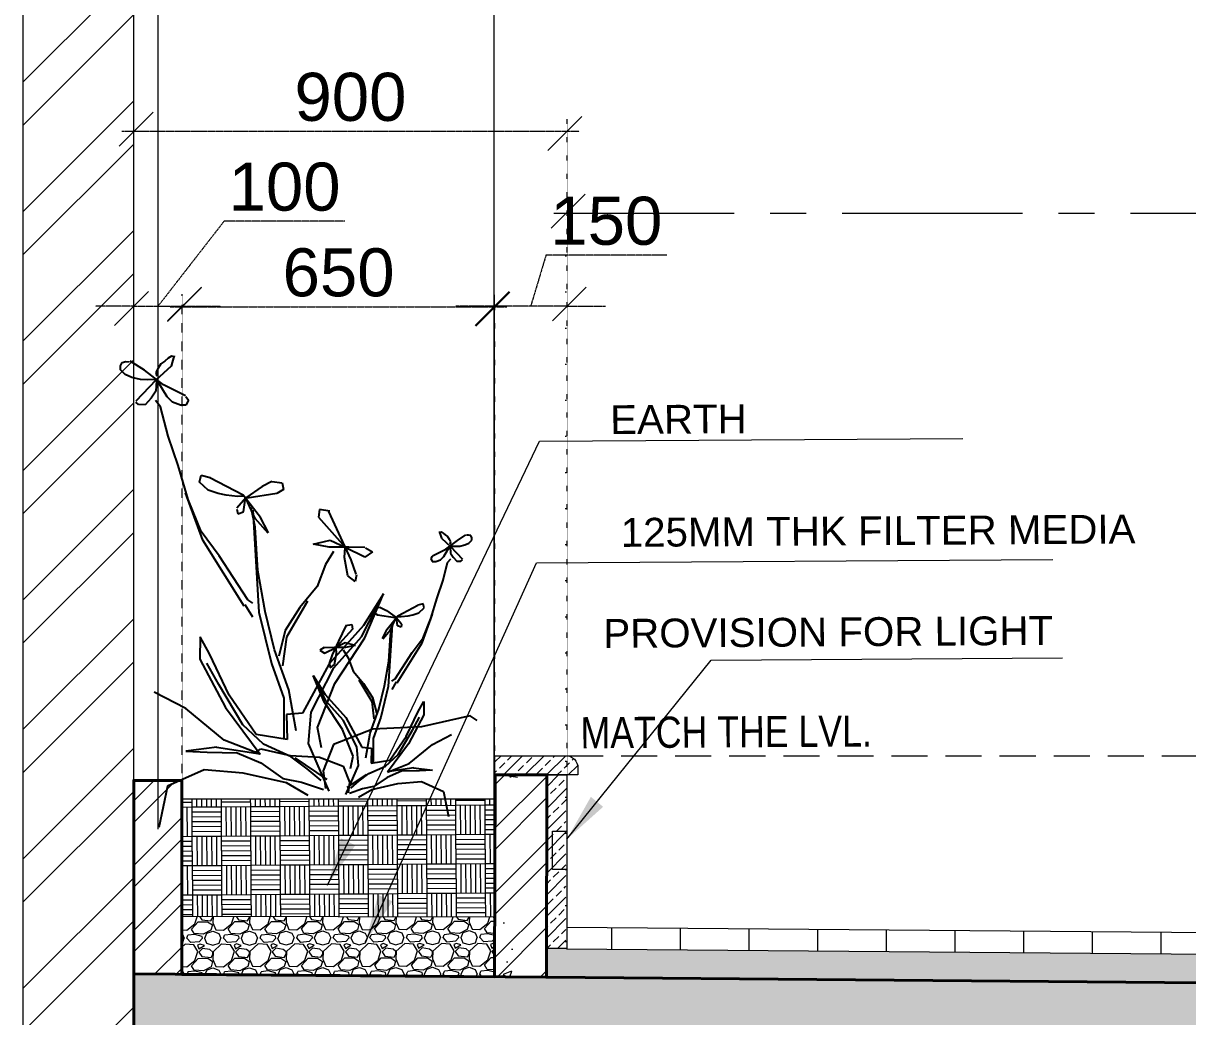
# Model space of a CAD drawing. Header units: millimetres. Extents: x 1667 to 847943, y 724 to 1832625.
# Drawn here: x 415403 to 417826, y 667707 to 669775 of the extents above; entities that cross this region are included whole.
import ezdxf

# ---------------------------------------------------------------- set-up
doc = ezdxf.new("R2010")
doc.units = ezdxf.units.MM
for name, pattern in [('18 03 2014_Stilt Floor_Block 1_Architecture Plan$0$HIDDEN', [0.375, 0.25, -0.125]), ('CENTER', [2, 1.25, -0.25, 0.25, -0.25]), ('DOT', [0.25, 0, -0.25])]:
    doc.linetypes.add(name, pattern=pattern)
doc.layers.get('Defpoints').update_dxf_attribs({"color": 140})
for name, color, linetype, lineweight in [('.', 1, 'Continuous', 0), ('BRICK WALL_MOFA', 22, 'Continuous', 20), ('CONCRETE_MOFA', 230, 'Continuous', 40), ('DIMENSION_MOFA', 66, 'CENTER', 15), ('ELEV_09_MOFA', 37, 'Continuous', 9), ('ELEV_15_MOFA', 31, 'Continuous', 13), ('s-dm', 171, 'Continuous', 15), ('text', 222, 'Continuous', 15), ('TEXT_LABEL_MOFA', 8, 'Continuous', 13)]:
    doc.layers.add(name, color=color, linetype=linetype, lineweight=lineweight)
doc.layers.add('HATCH_LIGHT_MOFA', color=7, linetype='Continuous', lineweight=5, true_color=0x5b5b5b)
doc.styles.add('1-100', font='arial.ttf', dxfattribs={"height": 120})
doc.styles.add('arial', font='arial.ttf')
doc.styles.add('LOOMBA', font='arial.ttf')
doc.styles.add('RS', font='romans.shx', dxfattribs={"width": 0.9})
doc.dimstyles.new('DIM 1-100', dxfattribs={"dimtxt": 75, "dimasz": 300, "dimexe": 100, "dimexo": 1, "dimgap": 0, "dimtad": 0, "dimdec": 0, "dimzin": 0, "dimdsep": 46, "dimtxsty": '1-100', "dimblk": 'OBLIQUE', "dimcen": 100, "dimdle": 100, "dimclrd": 256, "dimclre": 256, "dimclrt": 256, "dimadec": 0, "dimazin": 0, "dimtfac": 1, "dimtdec": 0, "dimtix": 1, "dimtofl": 0, "dimtmove": 1, "dimatfit": 3, "dimfxl": 100, "dimtolj": 1, "dimtzin": 0, "dimlwd": -1, "dimlwe": -1, "dimarcsym": 0})
doc.dimstyles.new('Maheboob', dxfattribs={"dimtxt": 100, "dimasz": 100, "dimexe": 0, "dimexo": 0, "dimgap": 50, "dimtad": 1, "dimdec": 0, "dimdsep": 46, "dimtxsty": 'RS', "dimblk": 'ME', "dimcen": 225, "dimdle": 25, "dimclrd": 256, "dimclre": 256, "dimclrt": 7, "dimadec": 1, "dimazin": 1, "dimtfac": 1, "dimtdec": 0, "dimtmove": 0, "dimatfit": 0, "dimldrblk": 'ME', "dimfxl": 1, "dimlwd": -1, "dimlwe": -1, "dimarcsym": 0})
pattern_1 = [(224.6093848919616, (50.43074706662446, 93.56112273782492), (66.89118620981584, -67.80952519700861), []), (224.6093848919616, (5.530490536999423, 93.86723586579319), (66.89118620981584, -67.80952519700861), [])]

# ---------------------------------------------------------------- blocks, each defined once
blk = doc.blocks.new('_Oblique')
at = {"color": 0, "linetype": 'ByBlock', "lineweight": -2}
blk.add_line((-0.5, -0.5), (0.5, 0.5), dxfattribs=at)
blk = doc.blocks.new('A$C78421062')
for p, q in [((937.9627702001017, 1440.615539838793), (948.8411170607433, 1442.595165709499)), ((941.6258621132001, 1440.897294231923), (950.0323212300427, 1411.977512680227)), ((948.8411170607433, 1442.595165709499), (958.7305232917424, 1436.656288097147)), ((958.7305232917424, 1436.656288097147), (968.6199295227416, 1427.747971680015)), ((968.6199295227416, 1427.747971680015), (980.4872170123272, 1418.839655261254)), ((1029.483611697331, 1400.090330358827), (1071.301108116284, 1427.203846012941)), ((1084.325982505456, 1426.758158745011), (1074.436576265609, 1425.768345809542)), ((1095.204329365864, 1423.788719938137), (1084.325982505456, 1426.758158745011)), ((1100.149032485904, 1412.900777649367), (1095.204329365864, 1423.788719938137)), ((950.0323212300427, 1411.977512680227), (995.6332124297041, 1370.467569648055)), ((972.0834105734248, 1356.866875623353), (1029.483611697331, 1400.090330358827)), ((980.4872170123272, 1418.839655261254), (988.3987420026679, 1405.972087102244)), ((988.3987420026679, 1405.972087102244), (995.3213263724465, 1393.104518943233)), ((995.3213263724465, 1393.104518943233), (992.3545045021456, 1382.216576655628)), ((1086.303863755427, 1387.165641331114), (1100.149032485904, 1401.023022425361)), ((1100.149032485904, 1401.023022425361), (1100.149032485904, 1412.900777649367)), ((906.5843037103768, 1324.075826893095), (972.0834105734248, 1356.866875623353)), ((961.6973451618105, 1320.848174664192), (992.3545045021456, 1371.328634366626)), ((993.3434451227076, 1369.349008496385), (995.3213263724465, 1337.674994566245)), ((995.3213263724465, 1372.318447301863), (1020.044841963332, 1371.328634366626)), ((995.6332124297041, 1370.467569648055), (1054.790861461079, 1308.048878407339)), ((1020.044841963332, 1371.328634366626), (1040.812595054973, 1372.318447301863)), ((1040.812595054973, 1372.318447301863), (1066.525051275268, 1378.257324912818)), ((1066.525051275268, 1378.257324912818), (1086.303863755427, 1387.165641331114)), ((905.3277296100277, 1321.837987599429), (897.416204619687, 1310.950045312755)), ((945.8742951904424, 1305.011167699704), (961.6973451618105, 1320.848174664192)), ((995.3213263724465, 1337.674994566245), (1009.166495103156, 1316.88892292371)), ((897.416204619687, 1310.950045312755), (905.3277296100277, 1296.10285128234)), ((905.3277296100277, 1296.10285128234), (922.1397202108055, 1296.10285128234)), ((922.1397202108055, 1296.10285128234), (945.8742951904424, 1305.011167699704)), ((958.785388127435, 1203.422146772034), (981.1049764638301, 1290.972342980793)), ((981.1049764638301, 1290.972342980793), (996.6437449757941, 1309.723335711053)), ((1009.166495103156, 1316.88892292371), (1026.967426324263, 1297.092664217344)), ((1026.967426324263, 1297.092664217344), (1046.746238804422, 1298.082477152813)), ((1046.746238804422, 1298.082477152813), (1054.65776379453, 1305.011167699704)), ((928.5426388597116, 1115.740141971968), (958.785388127435, 1203.422146772034)), ((898.5195705655497, 1014.852868924383), (928.5426388597116, 1115.740141971968)), ((734.5106271272525, 1027.975146576297), (834.0358780478127, 1079.824741419405)), ((859.725487444317, 1087.112471818225), (833.7400168392342, 1079.889145595022)), ((865.5000364666339, 1066.887158395955), (859.725487444317, 1087.112471818225)), ((618.6380656752735, 1063.99782790686), (614.3071539108641, 1044.494847107446)), ((614.3071539108641, 1044.494847107446), (634.5180755022448, 1032.215192530304)), ((648.9544480536133, 1068.331823639572), (618.6380656752735, 1063.99782790686)), ((649.2939311806113, 1068.826046646573), (678.6091385160107, 1053.463022922166)), ((678.6091385160107, 1053.463022922166), (726.7192747658119, 1019.920177035499)), ((809.1981834834442, 1032.215192530304), (838.7927472325973, 1043.050181862898)), ((838.7927472325973, 1043.050181862898), (865.5000364666339, 1066.887158395955)), ((634.5180755022448, 1032.215192530304), (722.5799481128342, 1019.213205331238)), ((682.7879590783268, 961.070081391139), (734.5106271272525, 1027.975146576297)), ((698.7599333857652, 958.5372650648933), (726.910859886324, 1018.490872707218)), ((726.7192747658119, 1019.920177035499), (753.6570456300396, 988.666895217495)), ((734.1290461663157, 978.0402458640747), (728.3544971351512, 1019.93553795293)), ((732.6854089174885, 1024.269533685641), (751.4526932332665, 1023.54720106395)), ((751.4526932332665, 1023.54720106395), (785.3781687561423, 1027.881196796428)), ((785.3781687561423, 1027.881196796428), (809.1981834834442, 1032.215192530304)), ((854.7002548966557, 893.8111025965773), (906.671196115436, 1034.9755350505)), ((860.485468945466, 919.115894582821), (898.5195705655497, 1014.852868924383)), ((443.374737129081, 901.6097607812844), (479.0753384891432, 978.8154233789537)), ((476.7805729124229, 980.1556485444307), (507.5167885755654, 984.9411021659616)), ((507.5167885755654, 984.9411021659616), (510.2488966381643, 961.6974702880252)), ((706.211851418484, 982.9675862514414), (687.6508009824902, 678.3496004301123)), ((699.117579135811, 932.2821084319148), (711.3562510435004, 990.6049697070848)), ((750.7308746043127, 972.2615848870482), (734.1290461663157, 978.0402458640747)), ((753.618149119895, 985.9859047089703), (750.7308746043127, 972.2615848870482)), ((510.2488966381643, 961.6974702880252), (431.0177629324608, 872.1411239299923)), ((659.7653915917035, 915.7767435736023), (682.7879590783268, 961.070081391139)), ((660.5035461070947, 914.474975110963), (698.7599333857652, 958.5372650648933)), ((690.7062382195145, 802.6947348215617), (699.117579135811, 932.2821084319148)), ((806.2096196357161, 846.8847859022208), (860.485468945466, 919.115894582821)), ((370.2283586177509, 870.7738514672965), (349.0545211648569, 858.4683992951177)), ((372.2774396692403, 842.7447659661993), (430.3347359125037, 871.4574876984116)), ((372.54958676151, 871.3718933048658), (420.0885524575133, 872.1627448603977)), ((412.780498263659, 835.0561851758976), (443.374737129081, 901.6097607812844)), ((420.0885524575133, 872.1627448603977), (478.1917327407282, 873.129341205582)), ((475.4145188813563, 893.333847113885), (428.9686818902846, 871.4574876984116)), ((432.3838169549126, 841.3774935025722), (431.0177629324608, 871.4574876984116)), ((525.9585179749411, 881.7120311744511), (475.4145188813563, 893.333847113885)), ((478.1917327407282, 873.129341205582), (525.5988898309879, 881.8433537080418)), ((732.1973220321815, 696.9238678577822), (854.7002548966557, 893.8111025965773)), ((349.0545211648569, 858.4683992951177), (372.2774396692403, 842.7447659661993)), ((397.6371555242222, 792.5357096008956), (412.780498263659, 835.0561851758976)), ((422.8214387539774, 786.6865949633066), (432.3838169549126, 841.3774935025722)), ((465.2061454807408, 859.7043919707648), (489.6346712771337, 820.4840130067896)), ((721.2077228818089, 716.0232625626959), (806.2096196357161, 846.8847859022208)), ((489.6346712771337, 820.4840130067896), (514.5025590662844, 754.8530975489412)), ((668.9578204546124, 680.8108411706053), (690.7062382195145, 802.6947348215617)), ((396.8664121960755, 790.1047761221416), (400.964574289741, 770.2793254018761)), ((400.964574289741, 770.2793254018761), (422.8214387539774, 786.6865949633066)), ((381.5882246349938, 605.5119472788647), (316.7310887461063, 733.0705071906559)), ((316.7310887461063, 733.0705071906559), (376.4159721466713, 638.9591721571051)), ((371.7489716087002, 601.8965486711822), (316.7310887461063, 733.0705071906559)), ((514.5025590662844, 754.8530975489412), (565.73704714817, 692.3025977157522)), ((542.8746075932868, 711.7832818001043), (605.9821790698916, 604.0525307173375)), ((705.5371457729489, 705.1954307809938), (721.2077228818089, 716.0232625626959)), ((706.211851418484, 663.490186486626), (728.4851119432133, 700.6387213440612)), ((565.73704714817, 692.3025977157522), (609.1362466756254, 624.3381819915958)), ((641.7954868082888, 566.7622360743117), (668.9578204546124, 680.8108411706053)), ((687.6508009824902, 678.3496004301123), (650.5287001107354, 526.040607519215)), ((376.4159721466713, 638.9591721571051), (478.7092035119422, 524.4223870884161)), ((461.1884243015666, 466.0116534184199), (371.7489716087002, 601.8965486711822)), ((464.7340961489826, 512.5878239152953), (381.5882246349938, 605.5119472788647)), ((605.9821790698916, 604.0525307173375), (617.1188093279488, 518.6109005475882)), ((609.1362466756254, 624.3381819915958), (628.8977719431277, 548.0551795416977)), ((834.8560204063542, 554.1232565944083), (863.0728227917571, 604.7865741061978)), ((863.0728227917571, 604.7865741061978), (864.1712277238257, 538.7602328700013)), ((598.8747036491986, 447.1679064929485), (641.7954868082888, 566.7622360743117)), ((478.7092035119422, 524.4223870884161), (557.7601863984019, 377.7975324485451)), ((650.5287001107354, 526.040607519215), (613.4065992389806, 422.0247099208646)), ((776.1328515503556, 431.6242561794352), (834.8560204063542, 554.1232565944083)), ((864.1712277238257, 538.7602328700013), (787.3121729111299, 394.825249878224)), ((807.2157325719018, 463.1600569686852), (842.8498087201733, 526.4275805449579)), ((532.0424984309357, 380.1215171853546), (464.7340961489826, 512.5878239152953)), ((513.5652535173576, 334.7937587003689), (461.1884243015666, 466.0116534184199)), ((735.9478864406701, 342.5564203448594), (807.2157325719018, 463.1600569686852)), ((577.1262859019917, 325.2840128431562), (598.8747036491986, 447.1679064929485)), ((613.4065992389806, 422.0247099208646), (613.4065992389806, 300.8205065573566)), ((696.1933811074123, 314.0558734836522), (776.1328515503556, 431.6242561794352)), ((906.2474595282692, 391.5202714658808), (1000.534539357293, 440.6409402659629)), ((787.3121729111299, 394.825249878224), (683.95470919949, 255.7330122087151)), ((791.5788658682723, 297.1502010468394), (906.2474595282692, 391.5202714658808)), ((37.26941227680072, 356.0718826171942), (57.85309446556494, 369.8423061422072)), ((57.85309446556494, 369.8423061422072), (203.2244935010094, 336.5236257323995)), ((539.9613861206453, 287.1973938229494), (532.0424984309357, 380.1215171853546)), ((557.7601863984019, 377.7975324485451), (605.3870244806167, 373.3062767046504)), ((605.3870244806167, 373.3062767046504), (603.9761843625456, 299.3128383241128)), ((203.2244935010094, 336.5236257323995), (348.1216537074652, 329.6148785694968)), ((348.1216537074652, 329.6148785694968), (465.1789899161085, 284.1636495897546)), ((501.3705178115051, 273.8298437772319), (513.5652535173576, 334.7937587003689)), ((603.9761843625456, 299.3128383241128), (696.1933811074123, 314.0558734836522)), ((674.5781906936318, 285.2203072982375), (735.9478864406701, 342.5564203448594)), ((465.1789899161085, 284.1636495897546), (496.6995455466677, 206.0026807712857)), ((478.5916903738398, 144.8455035125371), (539.9613861206453, 287.1973938229494)), ((591.432625335874, 247.6552104565781), (674.5781906936318, 285.2203072982375)), ((683.95470919949, 255.7330122087151), (791.5788658682723, 297.1502010468394)), ((483.9688177611679, 179.3556280974299), (579.5004850330297, 243.9469833758194)), ((543.9205238136929, 212.0672001393978), (591.432625335874, 247.6552104565781)), ((752.5781678860076, 259.516406992916), (681.7530175361317, 229.2785395174287)), ((814.1860975089949, 275.7523539243266), (684.0348333809525, 256.0171947816852)), ((842.3739919667132, 261.0102377072908), (752.5781678860076, 259.516406992916)), ((813.0587846403942, 276.3732614316978), (905.715343359625, 264.7057600966655)), ((905.715343359625, 264.7057600966655), (842.3739919667132, 261.0102377072908)), ((502.3477411305066, 176.4791898233816), (543.9205238136929, 212.0672001393978)), ((681.7530175361317, 229.2785395174287), (616.4735916559584, 183.2822225405835)), ((496.6995455466677, 206.0026807712857), (489.2015869640745, 152.7669585067779)), ((616.4735916559584, 183.2822225405835), (561.1872098003514, 171.7953477941919)), ((606.1290580425411, 169.9012095022481), (735.1013248865493, 198.4646196737885)), ((735.1013248865493, 198.4646196737885), (851.1758768742438, 208.3209733113181)), ((851.1758768742438, 208.3209733113181), (960.2938642564695, 159.942338069668)), ((561.1872098003514, 171.7953477941919), (495.5123581471853, 149.5685136623215)), ((540.7178235743195, 131.8280534725636), (606.1290580425411, 169.9012095022481)), ((960.2938642564695, 159.942338069668), (986.1283483717125, 36.20824232557788))]:
    blk.add_line(p, q)
blk = doc.blocks.new('*D938')
at = {"layer": 'Defpoints', "color": 0}
for p in [(913.7756768589327, 1847.305197127312), (3.096245788910892, 515.3019580135588), (904.6446293505724, 507.9755889403168)]:
    blk.add_point(p, dxfattribs=at)
at = {"layer": 'DIMENSION_MOFA', "linetype": 'DOT'}
for p, q in [((3.096245788910892, 515.3019580135588), (12.38968588769104, 1878.451090116113)), ((904.6446293505724, 507.9755889403168), (913.9461135321445, 1872.30461614737))]:
    blk.add_line(p, q, dxfattribs=at)
at = {"layer": 'DIMENSION_MOFA'}
blk.add_line((-12.78016980557856, 1853.622107769268), (938.7750958789904, 1847.1347604541), dxfattribs=at)
at = {"layer": 'DIMENSION_MOFA', "xscale": 80, "yscale": 80, "zscale": 80}
for p, rotation in [((12.21924921447917, 1853.451671096056), 179.6093848921631), ((913.7756768589327, 1847.305197127312), 359.6093848921631)]:
    blk.add_blockref('_Oblique', p, dxfattribs=dict(at, rotation=rotation))
at = {"layer": 'DIMENSION_MOFA', "color": 7, "insert": (463.481893821112, 1921.434081569239), "char_height": 100, "attachment_point": 5, "rotation": 359.6093848921631, "style": 'arial'}
blk.add_mtext('900', dxfattribs=at)
blk = doc.blocks.new('ME')
at = {"layer": 's-dm', "color": 2, "ltscale": 50}
for p, q in [((5.457000000000001e-12, -1.043956861999275), (5.457000000000001e-12, 1.043956861990636)), ((-1.043956861989494, -4.3201e-12), (1.043956861979949, -4.3201e-12))]:
    blk.add_line(p, q, dxfattribs=at)
blk.add_lwpolyline([(0.7381889763755681, 0.738188976365791), (-0.7381889763851178, -0.7381889763744311)], dxfattribs=at)
blk = doc.blocks.new('*D939')
at = {"layer": 'Defpoints', "color": 0}
for p in [(759.7205070229184, 1484.382990853651), (753.0707723086816, 509.008962713764), (904.6446293505724, 507.9755889403168)]:
    blk.add_point(p, dxfattribs=at)
at = {"layer": 'DIMENSION_MOFA'}
for p, q in [((868.0469516547736, 1589.704225253051), (835.5074355438674, 1483.86630396746)), ((1119.228017410464, 1587.991766848043), (868.0469516547736, 1589.704225253051)), ((759.7205070229184, 1484.382990853651), (679.7223661587336, 1484.928388207929)), ((911.2943640648162, 1483.34961708127), (759.7205070229184, 1484.382990853651)), ((911.2943640648162, 1483.34961708127), (991.292504929001, 1482.804219726992))]:
    blk.add_line(p, q, dxfattribs=at)
at = {"layer": 'DIMENSION_MOFA', "linetype": 'DOT'}
for p, q in [((753.0707723086816, 509.008962713764), (759.8909436961302, 1509.382409873709)), ((904.6446293505724, 507.9755889403168), (911.4648007380281, 1508.349036101327))]:
    blk.add_line(p, q, dxfattribs=at)
at = {"layer": 'DIMENSION_MOFA', "xscale": 80, "yscale": 80, "zscale": 80}
for p, rotation in [((759.7205070229184, 1484.382990853651), 359.6093848921632), ((911.2943640648162, 1483.34961708127), 179.6093848921632)]:
    blk.add_blockref('_Oblique', p, dxfattribs=dict(at, rotation=rotation))
at = {"layer": 'DIMENSION_MOFA', "color": 7, "insert": (994.1219153170248, 1659.903643508103), "char_height": 100, "attachment_point": 5, "rotation": 359.6093848921632, "style": 'arial'}
blk.add_mtext('150', dxfattribs=at)
blk = doc.blocks.new('*D940')
at = {"layer": 'Defpoints', "color": 0}
for p in [(761.1643002019736, 1483.177650332941), (103.4447110274923, 463.4367078412324), (754.1818422150682, 459.000225867494)]:
    blk.add_point(p, dxfattribs=at)
at = {"layer": 'DIMENSION_MOFA', "linetype": 'DOT'}
for p, q in [((103.4447110274923, 463.4367078412324), (110.5976056875928, 1512.613551324282)), ((754.1818422150682, 459.000225867494), (761.3347368751854, 1508.177069352999))]:
    blk.add_line(p, q, dxfattribs=at)
at = {"layer": 'DIMENSION_MOFA'}
blk.add_line((85.42774999432316, 1487.784568977436), (786.1637192220313, 1483.007213659729), dxfattribs=at)
at = {"layer": 'DIMENSION_MOFA', "xscale": 80, "yscale": 80, "zscale": 80}
for p, rotation in [((110.4271690143809, 1487.614132304225), 179.6093848921631), ((761.1643002019736, 1483.177650332941), 359.6093848921631)]:
    blk.add_blockref('_Oblique', p, dxfattribs=dict(at, rotation=rotation))
at = {"layer": 'DIMENSION_MOFA', "color": 7, "insert": (436.2801653925832, 1556.451538776138), "char_height": 100, "attachment_point": 5, "rotation": 359.6093848921631, "style": 'arial'}
blk.add_mtext('650', dxfattribs=at)
blk = doc.blocks.new('*D941')
at = {"layer": 'Defpoints', "color": 0}
for p in [(110.4353190891096, 1488.809574021632), (3.096245788910892, 515.3019580135588), (103.7936284576426, 514.615440982976)]:
    blk.add_point(p, dxfattribs=at)
at = {"layer": 'DIMENSION_MOFA'}
for p, q in [((198.9536347661939, 1665.324802948508), (60.08662775474249, 1489.152832536749)), ((450.1347005218845, 1663.6123445435), (198.9536347661939, 1665.324802948508)), ((9.737936420375437, 1489.496091051865), (-70.26020444380933, 1490.041488406143)), ((9.737936420375437, 1489.496091051865), (110.4353190891096, 1488.809574021632)), ((110.4353190891096, 1488.809574021632), (190.4334599532943, 1488.264176667354))]:
    blk.add_line(p, q, dxfattribs=at)
at = {"layer": 'DIMENSION_MOFA', "linetype": 'DOT'}
for p, q in [((3.096245788910892, 515.3019580135588), (9.90837309358731, 1514.495510071923)), ((103.7936284576426, 514.615440982976), (110.6057557623214, 1513.80899304169))]:
    blk.add_line(p, q, dxfattribs=at)
at = {"layer": 'DIMENSION_MOFA', "xscale": 80, "yscale": 80, "zscale": 80}
for p, rotation in [((9.737936420375437, 1489.496091051865), 359.6093848921631), ((110.4353190891096, 1488.809574021632), 179.6093848921631)]:
    blk.add_blockref('_Oblique', p, dxfattribs=dict(at, rotation=rotation))
at = {"layer": 'DIMENSION_MOFA', "color": 7, "insert": (325.0285984284452, 1735.52422120356), "char_height": 100, "attachment_point": 5, "rotation": 359.6093848921631, "style": 'arial'}
blk.add_mtext('100', dxfattribs=at)
blk = doc.blocks.new('*D902')
at = {"layer": 'Defpoints', "color": 0}
for p in [(421734.0939522727, 669379.3263975525), (421734.0939522727, 667863.6859839811), (416531.7754649411, 667788.7635879205)]:
    blk.add_point(p, dxfattribs=at)
at = {"layer": 'DIMENSION_MOFA', "linetype": 'DOT', "ltscale": 300}
for p, q in [((416531.7754649411, 667788.7635879205), (416531.7754649411, 669404.3263975525)), ((421734.0939522727, 667863.6859839811), (421734.0939522727, 669404.3263975525))]:
    blk.add_line(p, q, dxfattribs=at)
at = {"layer": 'DIMENSION_MOFA', "ltscale": 300}
blk.add_line((416506.7754649411, 669379.3263975525), (421759.0939522727, 669379.3263975525), dxfattribs=at)
at = {"layer": 'DIMENSION_MOFA', "xscale": 80, "yscale": 80, "zscale": 80, "rotation": 180}
blk.add_blockref('_Oblique', (416531.7754649411, 669379.3263975525), dxfattribs=at)
at = {"layer": 'DIMENSION_MOFA', "xscale": 80, "yscale": 80, "zscale": 80}
blk.add_blockref('_Oblique', (421734.0939522727, 669379.3263975525), dxfattribs=at)
at = {"layer": 'DIMENSION_MOFA', "color": 7, "insert": (419132.9347086069, 669451.0317181528), "char_height": 100, "attachment_point": 5, "style": 'arial'}
blk.add_mtext('5500-6000MM CLEAR WIDTH', dxfattribs=at)
blk = doc.blocks.new('DBCJHDBCF')
at = {"layer": '.', "lineweight": 0, "true_color": 0x525252}
h = blk.add_hatch(dxfattribs=at)
h.set_pattern_fill('AR-CONC', color=251, angle=359.6093848919606)
h.set_pattern_definition([(49.60938489196132, (99.37543606612599, -61.4008957054466), (182.0717709818728, -17.18075308373989), [19.05000000000005, -209.5500000000008]), (354.6093848919606, (99.37543606612599, -61.4008957054466), (-33.9400786715835, 191.2926760913688), [15.23999999999998, -167.6405841699996]), (100.0608295919613, (114.5480349237332, -62.83262116741389), (148.1316917765263, 174.1119152231501), [16.19000879999988, -178.090244599999]), (45.79358489196135, (99.72176338621648, -10.60207625664771), (270.7861190522768, -43.88942329999559), [28.575, -314.3249999999999]), (96.24494250196133, (122.2872534194612, -14.2595007334603), (239.0854363924508, 245.8018797796771), [24.28502313999999, -267.1356081599999]), (350.7935360619606, (99.72176338621648, -10.60207625664771), (239.0854364058395, 245.8018797673988), [22.85996706999996, -251.4597319199997]), (20.60938489196134, (125.0345912809134, -23.47494477732107), (150.913678265383, -103.2964477248195), [19.05, -209.55]), (325.6093848919613, (125.0345912809134, -23.47494477732107), (63.05628748640147, 183.7623524571676), [15.24, -167.64]), (71.06082989196135, (137.6107311297674, -32.08298214012757), (213.9699654202105, 80.46590568530443), [16.19000879999986, -178.0899375999989]), (37.10938489196133, (99.37543606612599, -61.4008957054466), (3.66498265538162, 84.53201743136022), [0, -165.608, 0, -170.18, 0, -168.275]), (7.109384891961315, (99.37543606612599, -61.4008957054466), (67.50108743100839, 99.72270586236294), [0, -97.028, 0, -161.798, 0, -64.135]), (327.109384891961, (42.7347523807548, -61.01474074146245), (135.5483886274897, -6.652995260098781), [0, -63.49999999999998, 0, -198.1199999999999, 0, -262.8899999999998]), (317.1093848919614, (17.33534265623894, -60.84157708240673), (148.2990832445012, 24.41603434631781), [0, -82.54999999999987, 0, -131.5719999999997, 0, -186.6899999999997])])
h.paths.add_polyline_path([(750.8041131343343, 459.1246192562394), (751.2357331849635, 509.021473322995), (801.2345712257084, 508.6805999764474), (800.8021583003574, 458.692086693598), (750.9051784050534, 459.1237078321865)])
h = blk.add_hatch(dxfattribs=at)
h.set_pattern_fill('AR-CONC', color=251, angle=359.6093848919606)
h.set_pattern_definition([(49.60938489196132, (100.4295851073111, 93.22024939081166), (182.0717709818728, -17.18075308373989), [19.05000000000005, -209.5500000000008]), (354.6093848919606, (100.4295851073111, 93.22024939081166), (-33.9400786715835, 191.2926760913688), [15.23999999999998, -167.6405841699996]), (100.0608295919613, (115.6021839653258, 91.78852392768022), (148.1316917765263, 174.1119152231501), [16.19000879999988, -178.090244599999]), (45.79358489196135, (100.7759124274016, 144.0190688396106), (270.7861190522768, -43.88942329999559), [28.575, -314.3249999999999]), (96.24494250196133, (123.3414024606463, 140.3616443618666), (239.0854363924508, 245.8018797796771), [24.28502313999999, -267.1356081599999]), (350.7935360619606, (100.7759124274016, 144.0190688396106), (239.0854364058395, 245.8018797673988), [22.85996706999996, -251.4597319199997]), (20.60938489196134, (126.0887403221568, 131.146200317191), (150.913678265383, -103.2964477248195), [19.05, -209.55]), (325.6093848919613, (126.0887403221568, 131.146200317191), (63.05628748640147, 183.7623524571676), [15.24, -167.64]), (71.06082989196135, (138.6648801714182, 122.5381629558979), (213.9699654202105, 80.46590568530443), [16.19000879999986, -178.0899375999989]), (37.10938489196133, (100.4295851073111, 93.22024939081166), (3.66498265538162, 84.53201743136022), [0, -165.608, 0, -170.18, 0, -168.275]), (7.109384891961315, (100.4295851073111, 93.22024939081166), (67.50108743100839, 99.72270586236294), [0, -97.028, 0, -161.798, 0, -64.135]), (327.109384891961, (43.78890142199816, 93.60640435386449), (135.5483886274897, -6.652995260098781), [0, -63.49999999999999, 0, -198.1199999999999, 0, -262.8899999999999]), (317.1093848919614, (18.38949169759871, 93.77956801292021), (148.2990832445012, 24.41603434631781), [0, -82.54999999999987, 0, -131.5719999999997, 0, -186.6899999999997])])
h.paths.add_polyline_path([(747.3192634201259, 89.0209324520547), (748.3982931322535, 213.7607075633714), (748.4201061004424, 213.760510844877), (798.39633854985, 213.3282041499624), (797.3162769329501, 88.46913700236473), (772.3168579080375, 88.63957367639523)])
h = blk.add_hatch(dxfattribs=at)
h.set_pattern_fill('AR-CONC', color=251, scale=0.9999999999999998, angle=359.6093848919606)
h.set_pattern_definition([(49.60938489196174, (-1.410636847489513, -106.9102907842025), (182.071770981873, -17.18075308373853), [19.05, -209.55]), (354.6093848919605, (-1.410636847489513, -106.9102907842025), (-33.94007867158338, 191.2926760913688), [15.23999999999998, -167.6405841699996]), (100.0608295919617, (13.76196201052517, -108.3420162448892), (148.1316917765255, 174.1119152231513), [16.19000879999983, -178.0902445999986]), (45.79358489196178, (-1.064309527515434, -56.11147133540362), (270.7861190522771, -43.88942329999342), [28.575, -314.3249999999999]), (96.24494250196176, (21.50118050619494, -59.76889581070282), (239.0854363924494, 245.8018797796788), [24.28502313999999, -267.1356081599999]), (350.7935360619606, (-1.064309527515434, -56.11147133540362), (239.0854364058395, 245.8018797673988), [22.85996706999996, -251.4597319199997]), (20.60938489196168, (24.24851836822927, -68.98433985514566), (150.9136782653836, -103.2964477248183), [19.05, -209.55]), (325.6093848919617, (24.24851836822927, -68.98433985514566), (63.05628748640045, 183.762352457168), [15.24, -167.64]), (71.06082989196175, (36.82465821725782, -77.59237721934915), (213.9699654202103, 80.46590568530596), [16.19000879999992, -178.0899375999994]), (37.10938489196175, (-1.410636847489513, -106.9102907842025), (3.664982655381011, 84.53201743136003), [0, -165.608, 0, -170.18, 0, -168.275]), (7.10938489196174, (-1.410636847489513, -106.9102907842025), (67.50108743100768, 99.72270586236345), [0, -97.028, 0, -161.798, 0, -64.135]), (327.1093848919616, (-58.05132053268608, -106.5241358197527), (135.5483886274902, -6.652995260098044), [0, -63.5, 0, -198.12, 0, -262.89]), (317.1093848919618, (-83.45073025708552, -106.3509721596492), (148.2990832445015, 24.41603434631882), [0, -82.54999999999967, 0, -131.5719999999993, 0, -186.6899999999993])])
h.paths.add_polyline_path([(-1.164153218269348e-10, 99.99999999755528), (7049.731498239562, -7.586870500235818), (7049.731498240202, -90.49931584869046), (7049.007654575747, -154.9774013812421), (6739.167612911318, -152.8650280537549), (-0.7575757364975289, -49.99426046060398)])
at = {"layer": 'HATCH_LIGHT_MOFA', "transparency": 33554636}
h = blk.add_hatch(dxfattribs=at)
h.set_pattern_fill('ANSI33', color=256, scale=5, angle=179.6093848919617)
h.set_pattern_definition([(44.60938489196174, (4306.090380084643, -31.22230506467167), (-22.29706206993861, 22.60317506566953), []), (44.60938489196174, (4328.540508349543, -31.37536162824836), (-22.29706206993861, 22.60317506566953), [15.875, -7.9375])])
h.paths.add_polyline_path([(927.1169142871513, 507.8223813209916), (927.2191762910224, 522.8220327331219, 0.4142135623751409), (902.3901939447387, 547.9918884255458), (754.8311581629678, 548.9978906509932), (754.5584594856482, 508.9988202198874)])
h = blk.add_hatch(dxfattribs=at)
h.set_pattern_fill('ANSI33', color=256, scale=5, angle=179.6093848919617)
h.set_pattern_definition([(44.60938489196174, (4307.144529125886, 123.3988400313538), (-22.29706206993861, 22.60317506566953), []), (44.60938489196174, (4329.594657390786, 123.2457834668458), (-22.29706206993861, 22.60317506566953), [15.875, -7.9375])])
h.paths.add_polyline_path([(900.480430421012, 267.8703767723637), (901.7593031896395, 455.453692017938), (903.815825806174, 455.4396714175818), (904.3612231603474, 535.4378122815397), (902.1174952674774, 507.9928179935087), (902.1174952678266, 507.9928179935087), (862.1184248356731, 508.26551667077), (859.6547873948002, 146.9025335500482), (891.8166221027495, 146.6832662102534), (899.6435386655503, 146.6763109376188), (900.4697948975954, 267.8704492817633)])
at = {"layer": 'HATCH_LIGHT_MOFA', "lineweight": 13}
h = blk.add_hatch(dxfattribs=at)
h.set_pattern_fill('ANSI32', color=256, scale=10, angle=179.6093848919617, style=0)
h.set_pattern_definition(pattern_1)
h.paths.add_polyline_path([(750.9573314661975, 88.52179724117741), (754.5576210734434, 509.0888831347693), (852.8197672831011, 508.2388542364351), (862.1184248356731, 508.26551667077), (861.1012900667847, 389.006465405575), (861.0349777463125, 389.0022232157644), (861.0256942274864, 308.3300306400051), (860.096740439476, 211.7276039824355), (858.9060388115468, 87.51090365392156)])
h = blk.add_hatch(dxfattribs=at)
h.set_pattern_fill('ANSI32', color=256, scale=10, angle=179.6093848919617, style=0)
h.set_pattern_definition(pattern_1)
h.paths.add_polyline_path([(0.001506498025264591, 99.99599480186589), (3.011272663425189, 502.8382158575114), (103.0089487439254, 502.1564691651147), (99.99918257835088, 99.31424810888711)])
at = {"layer": 'HATCH_LIGHT_MOFA', "transparency": 33554567}
h = blk.add_hatch(dxfattribs=at)
h.set_pattern_fill('AR-PARQ1', color=256, scale=0.2)
h.set_pattern_definition([(90, (-202.7625044001616, 220.2453655445715), (-60.96000000000016, 60.96000000000013), [60.96000000000001, -60.96000000000001]), (90, (-192.602504400711, 220.2453655458521), (-60.96000000000016, 60.96000000000013), [60.96000000000001, -60.96000000000001]), (90, (-182.4425044006784, 220.2453655445715), (-60.96000000000016, 60.96000000000013), [60.96000000000001, -60.96000000000001]), (90, (-172.2825044010533, 220.2453655457357), (-60.96000000000016, 60.96000000000013), [60.96000000000001, -60.96000000000001]), (90, (-162.1225044010207, 220.2453655445715), (-60.96000000000016, 60.96000000000013), [60.96000000000001, -60.96000000000001]), (90, (-151.9625044008135, 220.2453655458521), (-60.96000000000016, 60.96000000000013), [60.96000000000001, -60.96000000000001]), (90, (-141.8025044013048, 220.2453655445715), (-60.96000000000016, 60.96000000000013), [60.96000000000001, -60.96000000000001]), (0, (-202.7625044001616, 281.2053655458149), (60.96000000000012, -60.96000000000015), [60.96000000000001, -60.96000000000001]), (0, (-202.7625044001616, 291.3653655460803), (60.96000000000012, -60.96000000000015), [60.96000000000001, -60.96000000000001]), (0, (-202.7625044001616, 301.5253655445995), (60.96000000000012, -60.96000000000015), [60.96000000000001, -60.96000000000001]), (0, (-202.7625043998705, 311.6853655449813), (60.96000000000012, -60.96000000000015), [60.96000000000001, -60.96000000000001]), (0, (-202.7625044001616, 321.8453655445483), (60.96000000000012, -60.96000000000015), [60.96000000000001, -60.96000000000001]), (0, (-202.7625044001616, 332.0053655458614), (60.96000000000012, -60.96000000000015), [60.96000000000001, -60.96000000000001]), (0, (-202.7625044001616, 342.1653655446135), (60.96000000000012, -60.96000000000015), [60.96000000000001, -60.96000000000001])])
h.paths.add_polyline_path([(101.0418820951018, 219.5812546376837), (103.4508064778056, 464.0894714591559), (754.2136866641813, 458.3472035906743), (751.8117319295416, 213.7374360164395)])
at = {"layer": 'HATCH_LIGHT_MOFA'}
h = blk.add_hatch(dxfattribs=at)
h.set_pattern_fill('GRAVEL', color=256, scale=3, angle=359.7425212241186)
h.set_pattern_definition([(227.755308724118, (55.20587641926249, 75.95268069510348), (-612.6757183089011, -683.0536320046059), [10.25164319999999, -1014.91450918695]), (184.7122622241179, (48.31370262813289, 68.36357637261972), (914.7331970519654, 72.09007012770401), [17.59214159999995, -1741.621466805717]), (132.2529683241187, (30.78103098494466, 66.91835075302515), (758.2255717539515, -841.6158401184616), [12.4044456, -1228.041683823]), (267.0162102241185, (0.9777234584908001, 48.00209096074104), (83.04783873856537, 1523.642181248856), [16.0201356, -1585.99312277214]), (292.5761754041186, (0.1438207677565515, 32.00367684499361), (-376.8869881486232, 916.1029189802747), [15.709011, -1555.19423236032]), (357.0162102241173, (6.174697439768352, 17.49842860200442), (-1523.642181248856, 83.04783873856546), [16.02013559999996, -1585.993122772137]), (37.43676169411858, (22.17311155801872, 16.66452590981498), (-994.0143015317058, -757.54071068841), [21.1858098, -2097.393459427411]), (71.99784959411862, (38.99515545438044, 29.54306042334065), (540.9280830190166, 1673.986059978203), [20.00158559999999, -1980.157698057149]), (121.1720868441186, (45.17670150089543, 48.56547363474965), (-605.142249552194, 993.329440722928), [16.07439, -1591.36637096136]), (174.9788795241186, (36.85642360884231, 62.31900248606689), (837.8491059991496, -79.96596511236991), [18.35139839999999, -899.2181084999996]), (222.139959024118, (18.57545687572565, 63.92517039144877), (-918.1575013631954, -834.082371645931), [23.7323376, -2349.503175365311]), (138.5565960541186, (76.41153743094765, 46.9010925590992), (-531.3400316490811, 459.592396332897), [8.100136199999998, -801.91697473032]), (171.2117556241186, (70.33956911205314, 52.26243313169107), (989.9051368051561, -156.8500561904729), [15.4104594, -1525.6391699112]), (224.7425212241179, (55.10999590752181, 54.61689612932969), (-0.3424303998071546, -76.19923058287651), [10.77628019999999, -96.9867932528399]), (202.9411117341181, (49.81714141560951, 63.78477392729837), (381.6810137242234, 150.6863091399367), [5.803239599999999, -574.5186710668199]), (291.5439307141186, (44.47292236209614, 61.52276713761967), (-75.17193939941659, 228.940122143173), [8.2069686, -402.1425897]), (30.70627775411863, (47.48664854641538, 53.88914686511271), (229.282552553776, 151.371169957926), [13.32958979999995, -430.9889445872986]), (161.3075724041186, (58.94735186838079, 60.69571305601858), (152.0560307699449, -76.8840913745141), [9.6386142, -231.32694350484]), (16.13206155811863, (0.2773686250438914, 61.72137677227147), (763.0195970281189, 225.1733877505442), [13.50264, -1336.76480017617]), (70.0886971641186, (13.24835934408475, 65.47312513331417), (-308.5636567571897, -836.8218148023185), [11.32796819999996, -1121.466470345994]), (292.9411117341186, (59.0158379485365, 75.93555917497724), (-150.686309140053, 381.6810137245012), [11.606403, -568.7155076668199]), (343.3529808941174, (63.53985152824316, 65.24712106701918), (-760.9650146454801, 232.0219956934372), [13.50263999999999, -1336.764800176198]), (339.1864760041182, (0.06506177713163197, 14.47785380808637), (-380.3112921147296, 154.1106131647798), [13.02105599999996, -638.0320293931779]), (294.5176618241186, (12.23639284644742, 9.851111111813225), (-377.2294189708983, 839.9036882064561), [10.9101636, -1080.1078014216]), (66.54393071411862, (59.43539985583629, -0.2670957144582644), (154.1106131408871, 380.3112921244203), [11.606403, -568.7155076668199]), (17.09654586411864, (64.0552939454792, 10.38025074580219), (-991.9597191571107, -300.3453271980467), [12.77348219999996, -1264.571279405995]), (69.18647600411862, (22.09777686896268, -0.0993048157542944), (-154.1106131674233, -380.3112921136594), [6.510527999999996, -644.5425573931798]), (101.0524536981186, (54.86344601947349, -0.2465498878154904), (-74.82950898365283, 305.1393527312956), [3.885437999999999, -384.65984893578]), (165.7062777561182, (54.11857523501385, 3.566835942678154), (228.255261348787, -77.22652178228664), [15.70901099999998, -298.4716376720693]), (185.7515271841179, (38.89585063839331, 7.445283551933244), (762.3347362246408, 72.77492662469656), [14.55800999999998, -1441.240945900108]), (303.4325887541186, (47.45582980918698, 47.03121611359529), (-75.51436979386817, 152.7408915603052), [10.98971639999999, -263.7532907903998]), (352.8997478141174, (53.51067660900299, 37.85991401132196), (1294.70205911744, -158.2197778946779), [19.1867028, -1899.48027195093]), (60.68791712411863, (72.55021134170238, 35.48832949169446), (-307.193935138496, -532.0248924760267), [7.845247199999999, -776.6817695432999]), (89.74252122411858, (76.39099160721526, 42.32913872413337), (-75.8568001830622, 76.54166098267643), [4.572, -71.62799999999999]), (119.9989583841187, (37.3821389375953, 9.738109077443369), (302.3999094954457, -534.7643357004395), [10.5860088, -1048.018223196]), (47.75530872411865, (32.08928444568301, 18.90598687517922), (612.6757183112799, 683.0536320024504), [20.5032864, -1004.66286598695]), (359.7425212241186, (45.87363202968845, 34.08419552235864), (76.54166098267643, 75.8568001830622), [19.812, -56.388]), (325.0473677241185, (65.68543198239058, 33.99516361858696), (759.5952933205396, -536.8189176670951), [12.0482868, -1192.7795017242]), (253.7971253241185, (75.56051322107669, 27.09271691413596), (-77.56895217678091, -304.4544919330365), [11.0948724, -543.6495011631598]), (207.3884965841179, (72.46460374165326, 16.43852184573188), (-1451.209685125334, -755.4861281310453), [18.06435299999996, -1788.373932688138]), (175.1685999641185, (56.42509797529783, 8.12851686833892), (-990.247567177459, 80.65082578034563), [19.1108838, -1891.9753936872])])
h.paths.add_polyline_path([(751.8082591313869, 213.5861407393822), (101.0512609535945, 218.0729355921503), (99.97677032637876, 99.31926994340029), (750.732187840098, 88.95774945162702)])
at = {"layer": 'HATCH_LIGHT_MOFA', "ltscale": 10}
h = blk.add_hatch(dxfattribs=at)
h.set_pattern_fill('ANSI31', color=256, scale=45, angle=44.60938489196174)
h.set_pattern_definition([(89.60938489196175, (-21758.90747436974, -48563.98713785387), (-142.8716796996265, 0.9740455879079906), [])])
h.paths.add_polyline_path([(901.4283837300027, 191.2313067682553), (6111.860564403934, 112.4663751783082), (6102.117452703416, 111.7801615593489), (6101.287115377258, 66.78806835017167), (6111.551383841957, 67.11619162000716), (901.4283837300609, 146.2261470764643)])
h = blk.add_hatch(dxfattribs=at)
h.set_pattern_fill('AR-SAND', color=256, scale=0.2)
h.set_pattern_definition([(37.49999999999999, (0, 0), (-0.3200062591968091, 9.788264746586847), [0, -7.7216, 0, -8.636, 0, -8.254999999999999]), (7.499999999999999, (0, 0), (8.990465662760053, 14.33650201136709), [0, -4.1656, 0, -6.959600000000001, 0, -2.667]), (327.5, (-6.248400000156835, -2.211891114711761e-09), (15.81984740482916, 0.02874369357091526), [0, -2.54, 0, -9.144, 0, -11.938]), (317.4999999999998, (-6.248400000156835, -2.211891114711761e-09), (15.2711290494459, 4.458586465144347), [0, -1.27, 0, -5.994399999999998, 0, -6.858])])
h.paths.add_polyline_path([(850.7234130973811, 87.2288001216948), (858.844934638415, 87.0815381098073), (859.1084840689437, 146.4152068604017), (6101.561686408124, 67.10136918909848), (6101.908822428435, 66.78382978448644), (6100.800959094136, 6.753901198273525), (6101.139608221129, 6.751592415617779)])
at = {"layer": 'CONCRETE_MOFA'}
for points in [[(6644.909719502146, -1.795439871028066), (6644.909719502146, -1.795439871028066), (6652.50628140429, 559.0010293023661), (6752.499326769379, 557.8990817876766), (6744.897458001331, -2.89893483533524), (7054.655024038511, -7.624540200224146), (7053.724349917611, -157.6323536629789), (-0.7575757364975289, -49.99426046060398), (-1.164153218269348e-10, 99.99999999755528), (-1.164153218269348e-10, 99.99999999755528)], [(6645.261139858456, -1.800801077159122), (858.7208576418343, 87.1742925530998), (862.6451253361884, 508.2619258241029), (754.6481152297929, 508.9982089806581), (750.7312590767979, 88.99769046832807), (99.99186790990643, 98.47055994684342), (103.0089487439254, 502.1564691651147), (3.011272663425189, 502.8382158575114), (-0.002150835585780442, 99.57415072026197)], [(858.7208576418343, 87.1742925530998), (-1.164153218269348e-10, 99.99999999755528)]]:
    blk.add_lwpolyline(points, dxfattribs=at)
at = {"layer": 'ELEV_09_MOFA', "linetype": '18 03 2014_Stilt Floor_Block 1_Architecture Plan$0$HIDDEN', "ltscale": 300}
blk.add_lwpolyline([(904.9173280278337, 547.9746593723539), (6144.586853999936, 512.2525554959429)], dxfattribs=at)
at = {"layer": 'ELEV_15_MOFA'}
for p, q in [((103.4447110274923, 463.4367078412324), (754.2197821143782, 458.9999672074337)), ((101.0418820949853, 219.5812546376837), (751.8126743080211, 213.9490347497631))]:
    blk.add_line(p, q, dxfattribs=at)
blk.add_lwpolyline([(754.8311581629678, 548.9978906509932), (902.3901939447387, 547.9918884255458, -0.4142135623751408), (927.2191762910224, 522.8220327331219), (927.1169142871513, 507.8223813209916), (754.5584594856482, 508.9988202198874)], format="xyb", close=True, dxfattribs=at)
for points in [[(862.1184248356731, 508.26551667077), (904.17401788407, 507.9787973935017), (901.710380443139, 146.6158142728964), (859.6547873948002, 146.9025335500482)], [(873.4502942908439, 391.1744036092423), (903.4495971142896, 390.9698796009179), (902.7576021805289, 310.9727381842677), (872.904896936263, 311.1762627447024)]]:
    blk.add_lwpolyline(points, close=True, dxfattribs=at)
for points in [[(901.6242673340603, 191.3710509862285), (6101.860796795168, 112.5345498475945)], [(6101.562251756957, 67.1842937793117), (901.2301616246114, 145.8160938405199)]]:
    blk.add_lwpolyline(points, dxfattribs=at)
for p, xscale, yscale, zscale, rotation in [((742.4812422255054, 374.1392566130962), -0.6978398488760488, 0.6978398488760474, 0.6978398488760474, 359.6093848919618), ((242.2660170181771, 410.9622919168323), 0.4210612023342275, 0.4210612023342275, 0.4210612023342275, 359.609384891961)]:
    blk.add_blockref('A$C78421062', p, dxfattribs=dict(xscale=xscale, yscale=yscale, zscale=zscale, rotation=rotation))
at = {"layer": 'text', "ltscale": 10, "char_height": 60, "width": 1064.531641144771, "attachment_point": 1, "style": '1-100', "bg_fill": 3, "box_fill_scale": 1.5, "bg_fill_color": 256, "bg_fill_transparency": 0}
for s, insert in [('EARTH', (999.2913586157374, 1276.617926369421, 2655.25781391894)), ('PROVISION FOR LIGHT', (981.9841357321711, 831.8615687689744, 2655.257813841044))]:
    blk.add_mtext(s, dxfattribs=dict(at, insert=insert))
at = {"layer": 'TEXT_LABEL_MOFA', "extrusion": (-2.227199795996055e-07, -1.114418999998014e-10, 0.9999999999999754), "insert": (933.1788446977735, 627.9800458326936, -0.0008264702702070472), "char_height": 64.80223080452826, "width": 850.3345511708923, "attachment_point": 1, "text_direction": (0.999999874801368, -0.0005003970413161043, 2.2271989595051082e-07), "style": 'LOOMBA'}
blk.add_mtext('{\\fArial Narrow|b0|i0|c0|p34;MATCH THE LVL.}', dxfattribs=at)
at = {"layer": 'DIMENSION_MOFA', "color": 4}
dim = blk.add_linear_dim(base=(110.4353190891096, 1488.809574021632), p1=(3.096245788910892, 515.3019580135588), p2=(103.7936284576426, 514.615440982976), angle=359.6093848921631, text='100', dimstyle='Maheboob', override={"dimasz": 80, "dimexe": 25, "dimgap": 20, "dimtxsty": 'arial', "dimblk1": 'Oblique', "dimblk2": 'Oblique', "dimsah": 1, "dimtmove": 1, "dimfxl": 0, "dimarcsym": 1}, dxfattribs=at)
dim.commit()
dim.dimension.update_dxf_attribs({"geometry": '*D941', "text_midpoint": (218.9531699822401, 1665.188453609939), "dimtype": 128})
dim = blk.add_linear_dim(base=(761.1643002019736, 1483.177650332941), p1=(103.4447110274923, 463.4367078412324), p2=(754.1818422150682, 459.000225867494), angle=359.6093848921631, text='650', dimstyle='Maheboob', override={"dimasz": 80, "dimexe": 25, "dimgap": 20, "dimtxsty": 'arial', "dimblk1": 'Oblique', "dimblk2": 'Oblique', "dimsah": 1, "dimtmove": 1, "dimfxl": 0, "dimarcsym": 1}, dxfattribs=at)
dim.commit()
dim.dimension.update_dxf_attribs({"geometry": '*D940', "text_midpoint": (436.2801653925832, 1556.451538776138)})
dim = blk.add_linear_dim(base=(913.7756768589327, 1847.305197127312), p1=(3.096245788910892, 515.3019580135588), p2=(904.6446293505724, 507.9755889403168), angle=359.6093848921631, text='900', dimstyle='Maheboob', override={"dimasz": 80, "dimexe": 25, "dimgap": 20, "dimtxsty": 'arial', "dimblk1": 'Oblique', "dimblk2": 'Oblique', "dimsah": 1, "dimtmove": 1, "dimfxl": 0, "dimarcsym": 1}, dxfattribs=at)
dim.commit()
dim.dimension.update_dxf_attribs({"geometry": '*D938', "text_midpoint": (463.481893821112, 1921.434081569239)})
at = {"layer": 'text', "linetype": 'Continuous', "ltscale": 5}
for points in [[(404.5949101679143, 282.0110278193606, 5343.481814778926), (852.1399452017504, 1202.606672424125, 5343.481814778926), (1733.055753622204, 1202.606672425638, 5343.481814778926)], [(903.205547982594, 374.1523973022122, 5343.481814623134), (1206.045001426071, 745.0124334493885, 5343.481814623134), (1937.341428721207, 745.0124334481079, 5343.481814623134)]]:
    blk.add_leader(points, dimstyle='DIM 1-100', override={"dimasz": 100, "dimfxl": 5, "dimfxlon": 1}, dxfattribs=at)
at = {"layer": 'text', "ltscale": 10, "insert": (1019.615605715371, 1041.784429552732, 2655.25781391894), "char_height": 60, "width": 1064.531641144771, "attachment_point": 1, "style": '1-100', "bg_fill": 3, "box_fill_scale": 1.5, "bg_fill_color": 256, "bg_fill_transparency": 0}
blk.add_mtext('\\pxt1;125MM THK FILTER MEDIA', dxfattribs=at)
at = {"layer": 'DIMENSION_MOFA', "color": 4}
dim = blk.add_linear_dim(base=(759.7205070229184, 1484.382990853651), p1=(904.6446293505724, 507.9755889403168), p2=(753.0707723086816, 509.008962713764), angle=359.6093848921631, text='150', dimstyle='Maheboob', override={"dimasz": 80, "dimexe": 25, "dimgap": 20, "dimtxsty": 'arial', "dimblk1": 'Oblique', "dimblk2": 'Oblique', "dimsah": 1, "dimtmove": 1, "dimfxl": 0, "dimarcsym": 1}, dxfattribs=at)
dim.commit()
dim.dimension.update_dxf_attribs({"geometry": '*D939', "text_midpoint": (888.5309176552257, 1660.623523372037)})
at = {"layer": 'text', "linetype": 'Continuous', "ltscale": 5}
blk.add_leader([(482.9794713734882, 163.4105724376859, 5343.481814778926), (844.0968377606478, 949.4901948925108, 5343.481814778926), (1918.424234617967, 949.4901948901825, 5343.481814778926)], dimstyle='DIM 1-100', override={"dimasz": 100, "dimfxl": 5, "dimfxlon": 1}, dxfattribs=at)

msp = doc.modelspace()

# ---------------------------------------------------------------- hatches: boundary and pattern name
at = {"layer": 'HATCH_LIGHT_MOFA', "lineweight": 13}
h = msp.add_hatch(dxfattribs=at)
h.set_pattern_fill('ANSI32', color=256, scale=20, angle=180, style=0)
h.set_pattern_definition([(225, (415402.7252781743, 666060.4501799601), (134.7038418160373, -134.7038418160373), []), (225, (415312.9226781743, 666060.4501799601), (134.7038418160373, -134.7038418160373), [])])
h.paths.add_polyline_path([(415402.7252781743, 666434.9623915817), (415402.7252781743, 673995.2389168186), (415632.7252781743, 673995.2389168186), (415632.7252781743, 666434.9623915817)])

# ---------------------------------------------------------------- linework, layer by layer
at = {"layer": 'BRICK WALL_MOFA'}
for p, q in [((415402.7252781743, 666434.9623915817), (415402.7252781743, 673989.1842661394)), ((415632.7252781743, 666434.9623915817), (415632.7252781743, 673989.1842661394))]:
    msp.add_line(p, q, dxfattribs=at)

# ---------------------------------------------------------------- next in the draw order: block references
at = {"rotation": 0.3906151080382554}
msp.add_blockref('DBCJHDBCF', (415633.1421583991, 667696.3537172058), dxfattribs=at)

# ---------------------------------------------------------------- next in the draw order: linework, layer by layer
at = {"layer": 'ELEV_09_MOFA'}
for p, q in [((416382.7252781743, 668087.2774053433), (416382.7252781743, 674136.1259319517)), ((415682.7252781743, 673996.8435915147), (415682.7252781743, 668097.8942167751))]:
    msp.add_line(p, q, dxfattribs=at)

# ---------------------------------------------------------------- next in the draw order: dimensions: what is measured, and where the dimension line sits
at = {"layer": 'DIMENSION_MOFA', "color": 4, "linetype": '18 03 2014_Stilt Floor_Block 1_Architecture Plan$0$HIDDEN', "ltscale": 300}
dim = msp.add_linear_dim(base=(421734.0939522727, 669379.3263975525), p1=(416531.7754649411, 667788.7635879205), p2=(421734.0939522727, 667863.6859839811), text='5500-6000MM CLEAR WIDTH', dimstyle='Maheboob', override={"dimasz": 80, "dimexe": 25, "dimgap": 20, "dimtxsty": 'arial', "dimblk1": 'Oblique', "dimblk2": 'Oblique', "dimsah": 1, "dimtmove": 1, "dimfxl": 0, "dimarcsym": 1}, dxfattribs=at)
dim.commit()
dim.dimension.update_dxf_attribs({"geometry": '*D902', "text_midpoint": (419132.9347086069, 669451.0317181528)})

doc.saveas('drawing.dxf')
